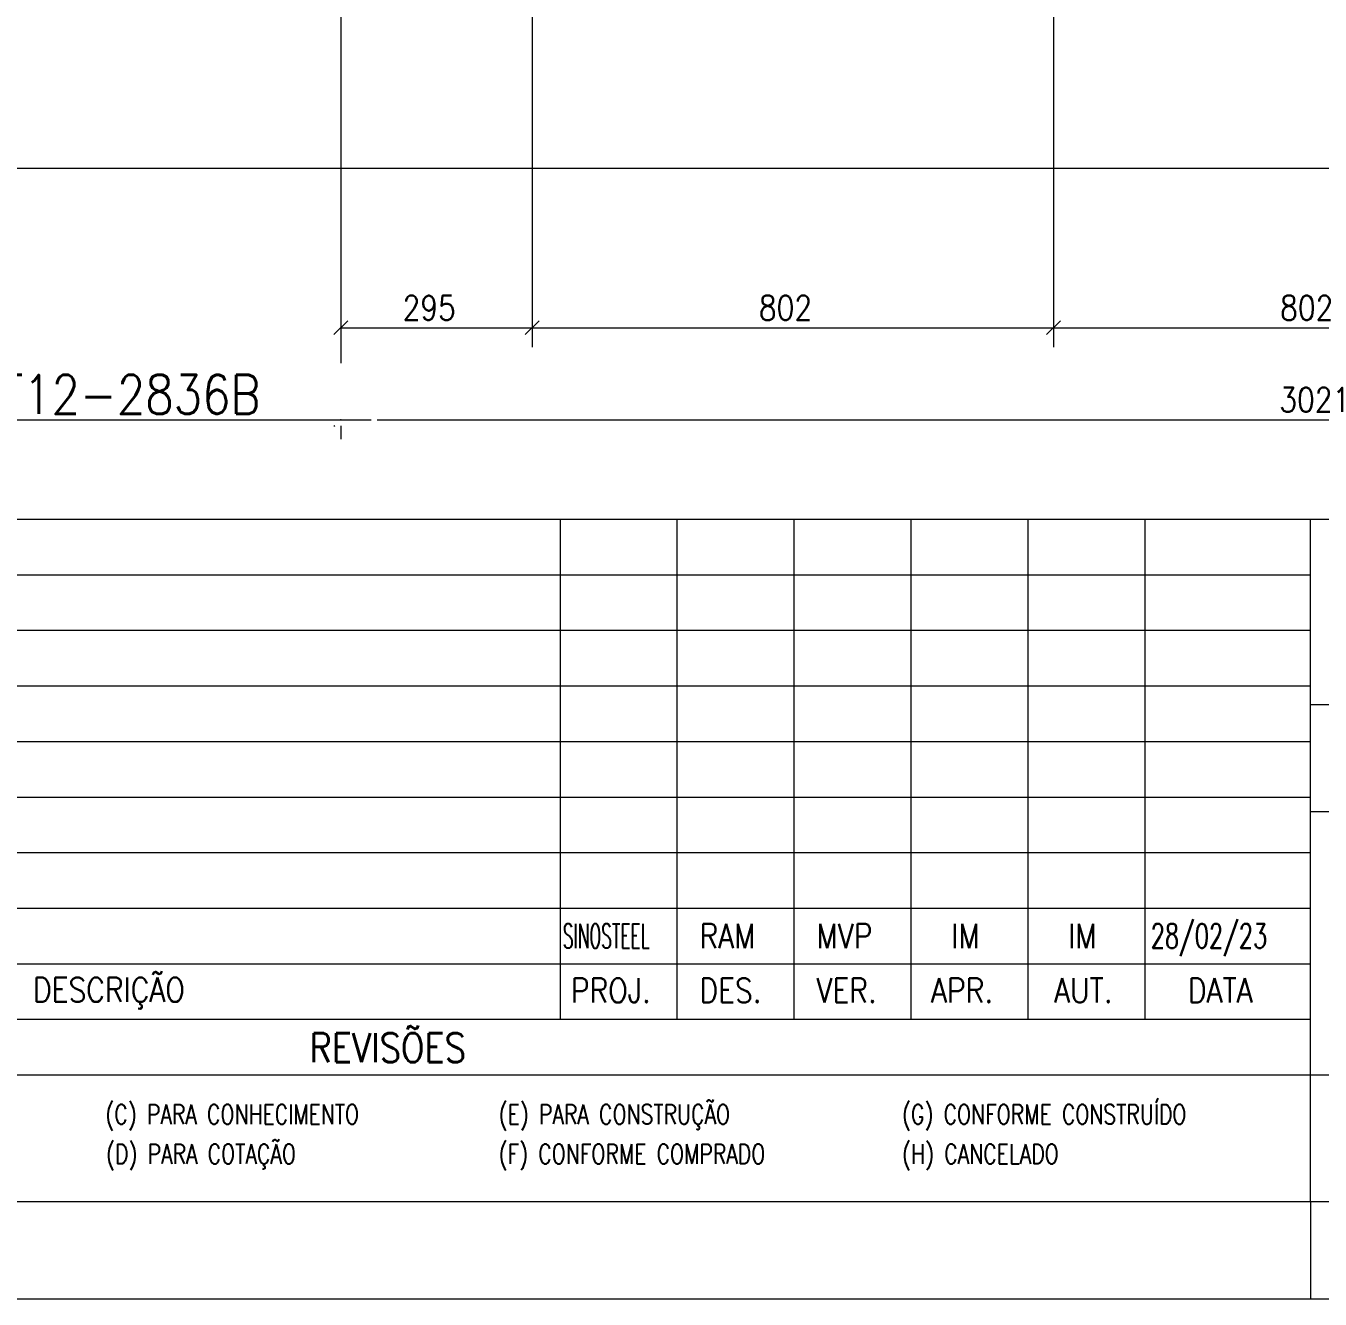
# Model space of a CAD drawing. Header units: millimetres. Extents: x 5 to 846, y 5 to 599.
# Drawn here: x 529.2 to 662, y 5 to 135.6 of the extents above; entities that cross this region are included whole.
import ezdxf

# ---------------------------------------------------------------- set-up
doc = ezdxf.new("R2010")
doc.units = ezdxf.units.MM
doc.linetypes.add('XKITLINE00', pattern=[0])
for name, color, linetype, lineweight in [('Cota', 4, 'Continuous', 0), ('Outro tipo de objeto', 7, 'Continuous', 0), ('Texto', 7, 'Continuous', 0)]:
    doc.layers.add(name, color=color, linetype=linetype, lineweight=lineweight)
doc.styles.add('ROMANS', font='ROMANS__.TTF')
doc.styles.add('SIMPLEX', font='SIMPLEX_.TTF')

# ---------------------------------------------------------------- blocks, each defined once
blk = doc.blocks.new('*A393')
at = {"layer": 'Cota', "color": 7, "linetype": 'XKITLINE00', "lineweight": 0}
blk.add_line((762.89, 120.96), (503.07, 120.96), dxfattribs=at)
blk = doc.blocks.new('*A394')
at = {"layer": 'Cota', "color": 7, "linetype": 'XKITLINE00', "lineweight": 0}
for p, q in [((741.55, 138.6), (513.18, 138.6)), ((514.52, 139.3), (515.93, 137.89)), ((515.23, 120.96), (515.23, 138.6)), ((761.28, 120.96), (513.18, 120.96)), ((514.52, 121.67), (515.93, 120.25))]:
    blk.add_line(p, q, dxfattribs=at)
at = {"layer": 'Cota', "color": 3}
for p in [(515.23, 138.6), (515.23, 120.96)]:
    blk.add_point(p, dxfattribs=at)
at = {"layer": 'Cota', "color": 3, "style": 'SIMPLEX', "width": 0.85}
blk.add_text('265', height=2.5, rotation=90.0002, dxfattribs=at).set_placement((514.43, 126.3))
blk = doc.blocks.new('*A399')
at = {"layer": 'Cota', "color": 7, "linetype": 'XKITLINE00', "lineweight": 0}
for p, q in [((561.51, 260.57), (561.51, 100.99)), ((560.91, 94.59), (560.81, 94.49)), ((561.51, 94.59), (561.51, 93.2)), ((565.23, 95.2), (762.89, 95.2))]:
    blk.add_line(p, q, dxfattribs=at)
at = {"layer": 'Cota', "color": 3}
blk.add_point((561.51, 95.2), dxfattribs=at)
at = {"layer": 'Cota', "color": 3, "style": 'SIMPLEX', "width": 0.85}
blk.add_text('3021', height=2.5, dxfattribs=at).set_placement((657.79, 96))
blk = doc.blocks.new('*A402')
at = {"layer": 'Cota', "color": 7, "linetype": 'XKITLINE00', "lineweight": 0}
for p, q in [((634.62, 219.7), (634.62, 102.63)), ((688.09, 173.2), (688.08, 102.63)), ((635.33, 105.34), (633.91, 103.93)), ((688.79, 105.34), (687.38, 103.93)), ((634.62, 104.63), (688.08, 104.63))]:
    blk.add_line(p, q, dxfattribs=at)
at = {"layer": 'Cota', "color": 3}
for p in [(634.62, 104.63), (688.08, 104.63)]:
    blk.add_point(p, dxfattribs=at)
at = {"layer": 'Cota', "color": 3, "style": 'SIMPLEX', "width": 0.85}
blk.add_text('802', height=2.5, dxfattribs=at).set_placement((657.87, 105.43))
blk = doc.blocks.new('*A403')
at = {"layer": 'Cota', "color": 7, "linetype": 'XKITLINE00', "lineweight": 0}
for p, q in [((581.15, 266.19), (581.15, 102.63)), ((634.62, 219.7), (634.62, 102.63)), ((581.86, 105.34), (580.44, 103.93)), ((635.33, 105.34), (633.91, 103.93)), ((581.15, 104.63), (634.62, 104.63))]:
    blk.add_line(p, q, dxfattribs=at)
at = {"layer": 'Cota', "color": 3}
for p in [(581.15, 104.63), (634.62, 104.63)]:
    blk.add_point(p, dxfattribs=at)
at = {"layer": 'Cota', "color": 3, "style": 'SIMPLEX', "width": 0.85}
blk.add_text('802', height=2.5, dxfattribs=at).set_placement((604.4, 105.43))
blk = doc.blocks.new('*A404')
at = {"layer": 'Cota', "color": 7, "linetype": 'XKITLINE00', "lineweight": 0}
for p, q in [((581.15, 266.19), (581.15, 102.63)), ((561.51, 260.57), (561.51, 102.63)), ((562.22, 105.34), (560.81, 103.93)), ((581.86, 105.34), (580.44, 103.93)), ((561.51, 104.63), (581.15, 104.63))]:
    blk.add_line(p, q, dxfattribs=at)
at = {"layer": 'Cota', "color": 3}
for p in [(561.51, 104.63), (581.15, 104.63)]:
    blk.add_point(p, dxfattribs=at)
at = {"layer": 'Cota', "color": 3, "style": 'SIMPLEX', "width": 0.85}
blk.add_text('295', height=2.5, dxfattribs=at).set_placement((567.85, 105.43))
blk = doc.blocks.new('*A431')
at = {"layer": 'Texto', "color": 4, "linetype": 'XKITLINE00', "lineweight": 0}
blk.add_line((522.64, 95.19), (564.63, 95.19), dxfattribs=at)
at = {"layer": 'Texto', "color": 4, "style": 'ROMANS', "width": 0.85}
blk.add_text('CF12-2836B', height=4, dxfattribs=at).set_placement((523.24, 95.79))

msp = doc.modelspace()

# ---------------------------------------------------------------- linework, layer by layer
at = {"layer": 'Outro tipo de objeto', "color": 5, "linetype": 'XKITLINE00', "lineweight": 0}
for p, q in [((30, 85), (836, 85)), ((661, 15), (661, 85)), ((661, 66), (836, 66)), ((661, 55), (836, 55)), ((661, 28), (836, 28))]:
    msp.add_line(p, q, dxfattribs=at)
at = {"layer": 'Outro tipo de objeto', "color": 3, "linetype": 'XKITLINE00', "lineweight": 0}
for p, q in [((584, 85), (584, 33.7)), ((596, 85), (596, 33.7)), ((608, 85), (608, 33.7)), ((620, 85), (620, 33.7)), ((632, 85), (632, 33.7)), ((644, 85), (644, 33.7))]:
    msp.add_line(p, q, dxfattribs=at)
at = {"layer": 'Outro tipo de objeto', "color": 7, "linetype": 'XKITLINE00', "lineweight": 0}
for p, q in [((476, 79.3), (661, 79.3)), ((476, 73.6), (661, 73.6)), ((476, 67.9), (661, 67.9)), ((476, 62.2), (661, 62.2)), ((476, 56.5), (661, 56.5)), ((476, 50.8), (661, 50.8)), ((476, 45.1), (661, 45.1)), ((5.04, 5.04), (846, 5.04))]:
    msp.add_line(p, q, dxfattribs=at)
at = {"layer": 'Outro tipo de objeto', "color": 4, "linetype": 'XKITLINE00', "lineweight": 0}
for p, q in [((476, 39.4), (661, 39.4)), ((476, 33.7), (661, 33.7)), ((476, 28), (661, 28))]:
    msp.add_line(p, q, dxfattribs=at)
at = {"layer": 'Outro tipo de objeto', "color": 6, "linetype": 'XKITLINE00', "lineweight": 0}
msp.add_line((30, 15), (836, 15), dxfattribs=at)
at = {"layer": 'Outro tipo de objeto', "color": 2, "linetype": 'XKITLINE00', "lineweight": 0}
msp.add_line((661, 15), (661, 5), dxfattribs=at)

# ---------------------------------------------------------------- block references
at = {"lineweight": 0}
for name in ['*A393', '*A399', '*A404', '*A403', '*A402', '*A394', '*A431']:
    msp.add_blockref(name, (0, 0), dxfattribs=at)

# ---------------------------------------------------------------- texts
at = {"layer": 'Outro tipo de objeto', "color": 3}
for s, height, style, width, p in [('28/02/23', 2.5, 'ROMANS', 0.68, (644.6, 41)), ('SINOSTEEL', 2.5, 'ROMANS', 0.51, (584.29, 41)), ('RAM', 2.5, 'ROMANS', 0.85, (598.32, 41)), ('MVP', 2.5, 'ROMANS', 0.85, (610.32, 41)), ('IM', 2.5, 'ROMANS', 0.85, (624.15, 41)), ('IM', 2.5, 'ROMANS', 0.85, (636.15, 41)), ('(C) PARA CONHECIMENTO', 2, 'SIMPLEX', 0.765, (537.36, 22.95)), ('(E) PARA CONSTRUÇÃO', 2, 'SIMPLEX', 0.765, (577.71, 22.95)), ('(G) CONFORME CONSTRUÍDO', 2, 'SIMPLEX', 0.765, (619.09, 22.95)), ('(D) PARA COTAÇÃO', 2, 'SIMPLEX', 0.765, (537.43, 18.89)), ('(F) CONFORME COMPRADO', 2, 'SIMPLEX', 0.765, (577.71, 18.89)), ('(H) CANCELADO', 2, 'SIMPLEX', 0.765, (619.09, 18.89))]:
    msp.add_text(s, height=height, dxfattribs=dict(at, style=style, width=width)).set_placement(p)
at = {"layer": 'Outro tipo de objeto', "color": 4, "style": 'SIMPLEX', "width": 0.85}
for s, p in [('DESCRIÇÃO', (529.94, 35.48)), ('PROJ.', (585.12, 35.41)), ('DES.', (598.31, 35.41)), ('VER.', (610.31, 35.41)), ('APR.', (622.07, 35.41)), ('AUT.', (634.69, 35.41)), ('DATA', (648.42, 35.41))]:
    msp.add_text(s, height=2.5, dxfattribs=at).set_placement(p)
at = {"layer": 'Outro tipo de objeto', "color": 5, "style": 'SIMPLEX', "width": 0.85}
msp.add_text('REVISÕES', height=3, dxfattribs=at).set_placement((558.29, 29.29))

doc.saveas('drawing.dxf')
